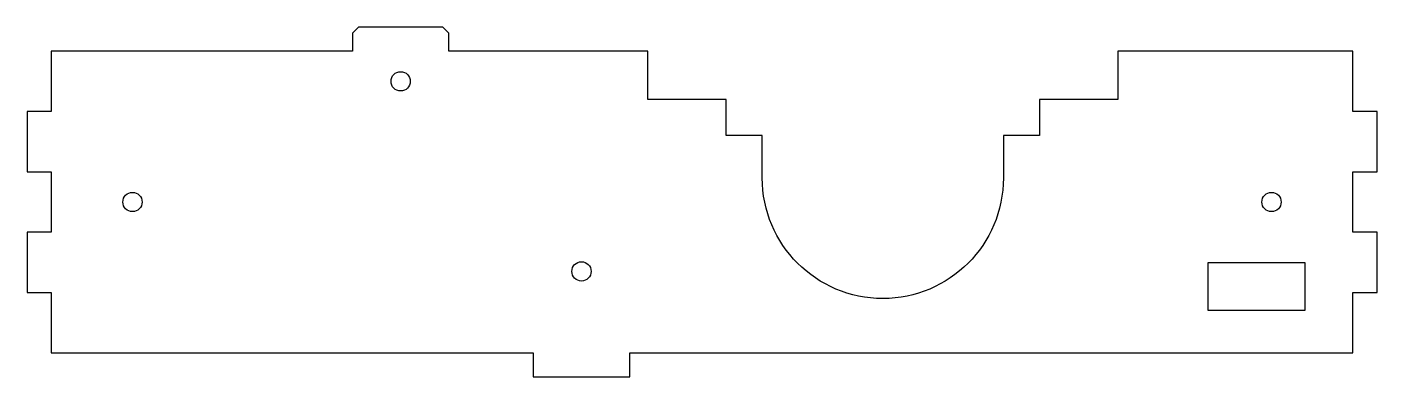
# Model space of a CAD drawing. Header units: millimetres. Extents: x -142 to 82, y -4 to 54.
import ezdxf

# ---------------------------------------------------------------- set-up
doc = ezdxf.new("R2010")
doc.units = ezdxf.units.MM
doc.layers.get('0').update_dxf_attribs({"linetype": 'CONTINUOUS'})

msp = doc.modelspace()

# ---------------------------------------------------------------- linework, layer by layer
msp.add_lwpolyline([(-87, 54), (-88, 53), (-88, 50), (-138, 50), (-138, 40), (-142, 40), (-142, 30), (-138, 30), (-138, 20), (-142, 20), (-142, 10), (-138, 10), (-138, 0), (-58, 0), (-58, -4), (-42, -4), (-42, 0), (78, 0), (78, 10), (82, 10), (82, 20), (78, 20), (78, 30), (82, 30), (82, 40), (78, 40), (78, 50), (39, 50), (39, 42), (26, 42), (26, 36), (20, 36), (20, 29, -1), (-20, 29), (-20, 36), (-26, 36), (-26, 42), (-39, 42), (-39, 50), (-72, 50), (-72, 53), (-73, 54)], format="xyb", close=True)
msp.add_lwpolyline([(70, 15), (70, 7), (54, 7), (54, 15)], close=True)
for centre in [(-80, 45), (-124.5, 25), (64.5, 25), (-50, 13.5)]:
    msp.add_circle(centre, 1.6)

doc.saveas('drawing.dxf')
